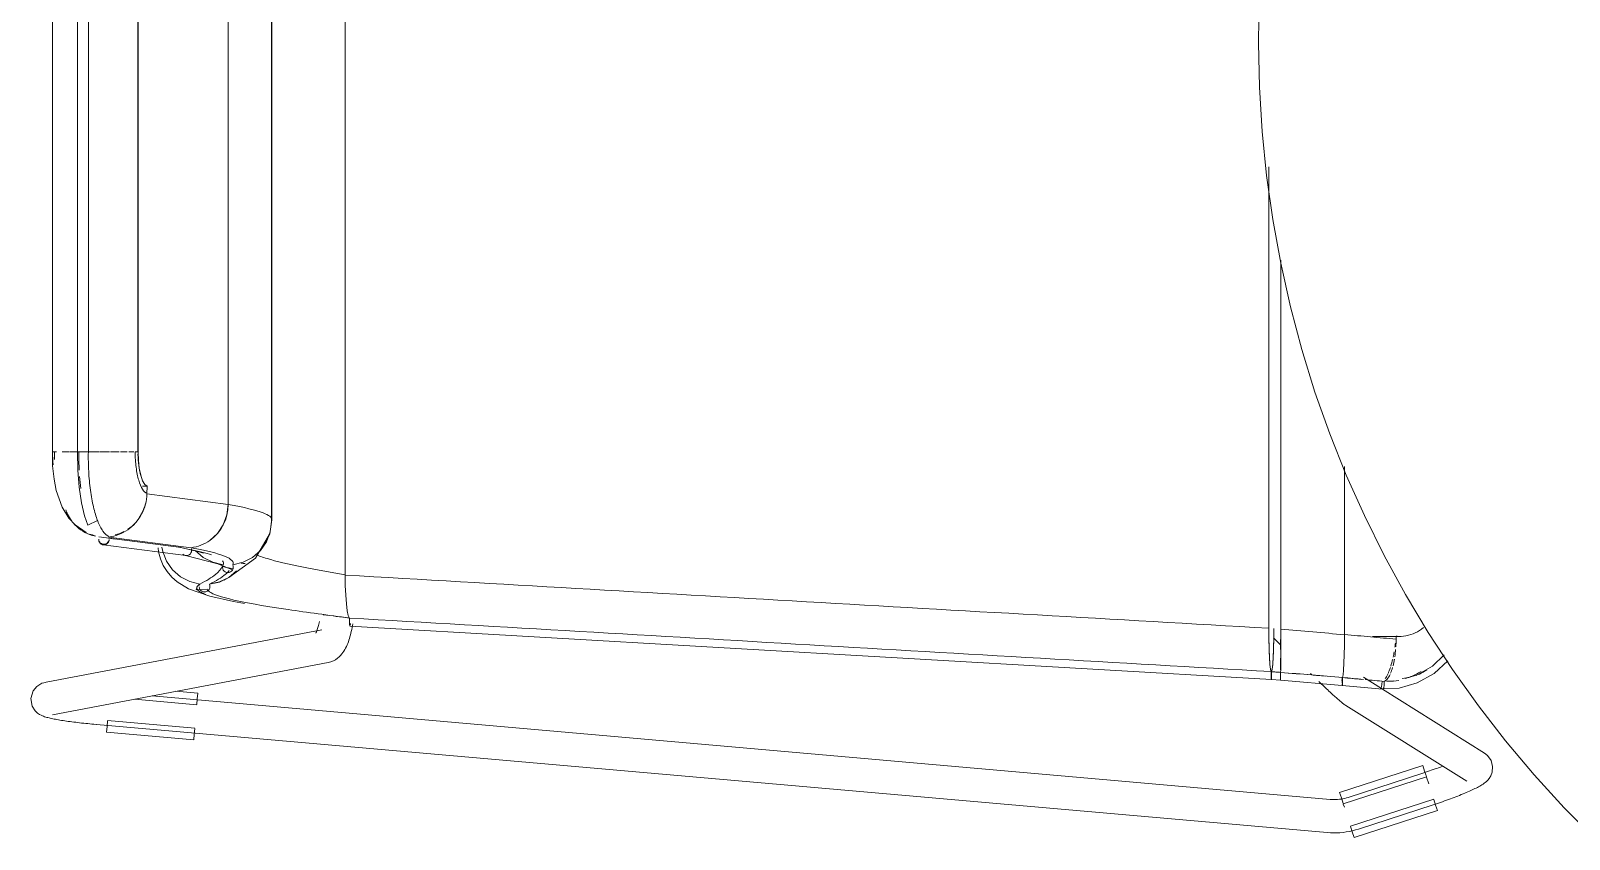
# Model space of a CAD drawing. Header units: millimetres. Extents: x 155927 to 295199, y -4084 to 97293.
# Drawn here: x 229447 to 230001, y 30821 to 31112 of the extents above; entities that cross this region are included whole.
import ezdxf

# ---------------------------------------------------------------- set-up
doc = ezdxf.new("R2010")
doc.units = ezdxf.units.MM
doc.header["$MEASUREMENT"] = 0
doc.layers.add('I-FURN', color=8, linetype='CONTINUOUS', lineweight=9)

msp = doc.modelspace()

# ---------------------------------------------------------------- linework, layer by layer
at = {"layer": 'I-FURN'}
for p, q in [((229560.45, 31299.36), (229560.45, 30915.96)), ((229560.45, 30915.96), (229560.45, 31299.36)), ((229533.95, 31280.06), (229533.95, 30935.27)), ((229533.95, 30935.27), (229533.95, 31280.06)), ((229518.35, 31274.02), (229518.35, 30941.31)), ((229518.35, 30941.31), (229518.35, 31274.02)), ((229454.98, 31255.09), (229454.98, 30960.24)), ((229464.02, 31255.09), (229464.02, 30960.24)), ((229467.98, 30960.24), (229467.98, 31255.09)), ((229485.82, 31255.09), (229485.82, 30960.24)), ((229485.88, 30960.24), (229485.88, 31255.09)), ((229534.1, 30935.81), (229534.1, 31240.61)), ((229889.58, 31116.3), (229889.49, 31107.66)), ((229889.49, 31107.66), (229889.81, 31091.67)), ((229889.81, 31091.67), (229890.77, 31075.7)), ((229890.77, 31075.7), (229892.36, 31059.78)), ((229893.18, 31062.98), (229893.18, 30896.71)), ((229893.18, 30896.71), (229893.18, 31062.98)), ((229892.36, 31059.78), (229894.6, 31043.94)), ((229894.6, 31043.94), (229897.46, 31028.2)), ((229897.5, 31029.28), (229897.5, 30896.45)), ((229897.5, 30896.45), (229897.5, 31029.28)), ((229897.46, 31028.2), (229900.95, 31012.58)), ((229900.95, 31012.58), (229905.07, 30997.12)), ((229905.07, 30997.12), (229909.79, 30981.84)), ((229909.79, 30981.84), (229915.13, 30966.75)), ((229915.13, 30966.75), (229921.06, 30951.9)), ((229454.98, 30960.24), (229455.15, 30960.24)), ((229454.98, 30960.24), (229455.09, 30955.21)), ((229456.47, 30960.24), (229455, 30960.24)), ((229461.08, 30960.24), (229458.5, 30960.24)), ((229461.24, 30960.24), (229464.26, 30960.24)), ((229464.26, 30960.24), (229461.25, 30960.24)), ((229467.87, 30960.24), (229464.02, 30960.24)), ((229464.02, 30960.24), (229464.11, 30953.7)), ((229464.02, 30960.24), (229464.09, 30960.24)), ((229464.09, 30960.24), (229464.29, 30960.24)), ((229464.29, 30960.24), (229464.59, 30960.24)), ((229464.59, 30960.24), (229464.98, 30960.24)), ((229464.98, 30960.24), (229465.44, 30960.24)), ((229465.44, 30960.24), (229465.93, 30960.24)), ((229465.93, 30960.24), (229466.43, 30960.24)), ((229466.43, 30960.24), (229466.9, 30960.24)), ((229466.9, 30960.24), (229467.32, 30960.24)), ((229467.32, 30960.24), (229467.65, 30960.24)), ((229467.65, 30960.24), (229467.87, 30960.24)), ((229467.95, 30960.24), (229471.77, 30960.24)), ((229471.77, 30960.24), (229467.95, 30960.24)), ((229475.52, 30960.24), (229471.96, 30960.24)), ((229475.88, 30960.24), (229477.67, 30960.24)), ((229478.99, 30960.24), (229477.66, 30960.24)), ((229481.97, 30960.24), (229479.51, 30960.24)), ((229484.3, 30960.24), (229482.56, 30960.24)), ((229485.99, 30957.2), (229485.88, 30960.24)), ((229486.31, 30954.35), (229485.99, 30957.2)), ((229455.09, 30955.21), (229455.6, 30950.38)), ((229464.11, 30953.7), (229464.6, 30947.57)), ((229486.82, 30951.86), (229486.31, 30954.35)), ((229487.49, 30949.87), (229486.82, 30951.86)), ((229920.47, 30894.5), (229920.47, 30955.06)), ((229920.47, 30955.06), (229920.47, 30894.5)), ((229921.06, 30951.9), (229927.59, 30937.29)), ((229455.6, 30950.38), (229456.39, 30946.35)), ((229456.39, 30946.35), (229458.52, 30940.3)), ((229464.6, 30947.57), (229465.45, 30941.95)), ((229487.48, 30947.88), (229489.14, 30947.88)), ((229488.28, 30948.52), (229487.49, 30949.87)), ((229489.14, 30947.88), (229488.28, 30948.52)), ((229489.07, 30945.17), (229489.14, 30947.88)), ((229458.52, 30940.3), (229460.91, 30936.42)), ((229465.45, 30941.95), (229466.54, 30937.26)), ((229518.35, 30941.31), (229489.07, 30945.17)), ((229517.87, 30937.54), (229518.35, 30941.31)), ((229460.91, 30936.42), (229463.2, 30933.94)), ((229466.54, 30937.26), (229467.71, 30933.81)), ((229467.71, 30933.81), (229471.25, 30935.57)), ((229516.56, 30933.99), (229517.87, 30937.54)), ((229534.1, 30935.81), (229533.3, 30930.77)), ((229533.95, 30935.27), (229533.47, 30931.48)), ((229533.48, 30931.48), (229533.95, 30935.27)), ((229927.59, 30937.29), (229934.69, 30922.95)), ((229463.2, 30933.94), (229467.1, 30931.27)), ((229467.1, 30931.27), (229467.3, 30931.17)), ((229471.73, 30929.62), (229501.43, 30925.78)), ((229475.26, 30929.17), (229477.62, 30928.86)), ((229475.27, 30929.6), (229504.97, 30925.76)), ((229511.74, 30928.39), (229514.48, 30930.88)), ((229514.48, 30930.88), (229516.56, 30933.99)), ((229533.23, 30930.62), (229528.12, 30921.97)), ((229533.3, 30930.77), (229531.93, 30927.6)), ((229533.47, 30931.48), (229532.1, 30927.91)), ((229532.11, 30927.91), (229533.48, 30931.48)), ((229473.29, 30926.78), (229503.07, 30922.93)), ((229493.07, 30925.66), (229493.22, 30924.24)), ((229493.22, 30924.24), (229493.88, 30921.74)), ((229494.39, 30925.93), (229494.73, 30924.38)), ((229494.74, 30924.39), (229494.4, 30925.93)), ((229494.73, 30924.38), (229496.13, 30920.87)), ((229506.94, 30924.53), (229500.65, 30925.9)), ((229504.59, 30923.47), (229504.9, 30923.85)), ((229504.9, 30923.85), (229505.09, 30924.3)), ((229504.97, 30925.76), (229505.72, 30925.87)), ((229505.09, 30924.3), (229505.17, 30924.79)), ((229505.17, 30924.79), (229505.13, 30925.29)), ((229506.47, 30924.77), (229509.34, 30922.27)), ((229509.37, 30923.77), (229506.94, 30924.53)), ((229529.93, 30924.78), (229527.06, 30922.27)), ((229527.07, 30922.27), (229529.94, 30924.77)), ((229532.1, 30927.91), (229529.93, 30924.78)), ((229529.94, 30924.77), (229532.11, 30927.91)), ((229493.88, 30921.74), (229494.9, 30919.37)), ((229494.9, 30919.37), (229496.28, 30917.17)), ((229496.13, 30920.87), (229498.31, 30917.78)), ((229502.01, 30923.46), (229502.39, 30923.17)), ((229502.39, 30923.17), (229502.83, 30922.98)), ((229502.83, 30922.98), (229503.3, 30922.92)), ((229502.99, 30922.94), (229514.6, 30919.98)), ((229503.3, 30922.92), (229503.77, 30922.98)), ((229503.77, 30922.98), (229504.21, 30923.17)), ((229504.21, 30923.17), (229504.59, 30923.47)), ((229509.34, 30922.27), (229512.74, 30920.51)), ((229512.74, 30920.51), (229516.45, 30919.62)), ((229514.6, 30919.98), (229519.93, 30917.81)), ((229516.45, 30919.62), (229515.11, 30919.83)), ((229516.17, 30918.94), (229520.06, 30918.11)), ((229516.25, 30918.65), (229516.29, 30919.15)), ((229516.29, 30919.15), (229516.25, 30918.65)), ((229516.34, 30918.16), (229516.25, 30918.65)), ((229516.25, 30918.65), (229516.33, 30918.16)), ((229516.29, 30919.15), (229516.45, 30919.62)), ((229516.45, 30919.62), (229516.29, 30919.15)), ((229516.33, 30918.16), (229516.54, 30917.71)), ((229516.54, 30917.71), (229516.34, 30918.16)), ((229528.12, 30921.97), (229518.58, 30914.98)), ((229520.07, 30918.16), (229519.87, 30917.71)), ((229519.87, 30917.71), (229520.08, 30918.16)), ((229519.96, 30919.62), (229523.67, 30920.51)), ((229519.96, 30919.62), (229520.12, 30919.15)), ((229520.12, 30919.15), (229519.96, 30919.62)), ((229520.16, 30918.65), (229520.07, 30918.16)), ((229520.08, 30918.16), (229520.16, 30918.65)), ((229520.12, 30919.15), (229520.16, 30918.65)), ((229520.16, 30918.65), (229520.12, 30919.15)), ((229527.06, 30922.27), (229523.67, 30920.52)), ((229523.67, 30920.51), (229527.07, 30922.27)), ((229934.69, 30922.95), (229942.36, 30908.91)), ((229496.28, 30917.17), (229497.96, 30915.19)), ((229497.96, 30915.19), (229499.93, 30913.46)), ((229498.31, 30917.78), (229501.13, 30915.3)), ((229499.93, 30913.46), (229504.04, 30910.95)), ((229501.13, 30915.3), (229504.45, 30913.56)), ((229504.45, 30913.56), (229508.08, 30912.66)), ((229507.92, 30912.19), (229508.08, 30912.66)), ((229508.08, 30912.66), (229507.92, 30912.19)), ((229515.18, 30913.4), (229511.57, 30912.61)), ((229511.57, 30912.61), (229515.18, 30913.39)), ((229511.57, 30912.61), (229511.72, 30912.14)), ((229511.72, 30912.13), (229511.57, 30912.61)), ((229518.5, 30915.04), (229515.18, 30913.4)), ((229515.18, 30913.39), (229518.51, 30915.03)), ((229516.85, 30917.33), (229516.54, 30917.71)), ((229516.54, 30917.71), (229516.85, 30917.33)), ((229518.58, 30914.98), (229516.83, 30914.09)), ((229517.25, 30917.04), (229516.85, 30917.33)), ((229516.85, 30917.33), (229517.25, 30917.03)), ((229517.71, 30916.85), (229517.25, 30917.04)), ((229517.25, 30917.03), (229517.71, 30916.84)), ((229518.2, 30916.78), (229517.71, 30916.85)), ((229517.71, 30916.84), (229518.2, 30916.78)), ((229518.69, 30916.85), (229518.2, 30916.78)), ((229518.2, 30916.78), (229518.7, 30916.84)), ((229521.34, 30917.44), (229518.51, 30915.04)), ((229518.51, 30915.03), (229521.34, 30917.44)), ((229519.16, 30917.04), (229518.69, 30916.85)), ((229518.7, 30916.84), (229519.16, 30917.03)), ((229519.56, 30917.33), (229519.16, 30917.04)), ((229519.16, 30917.03), (229519.56, 30917.33)), ((229519.87, 30917.71), (229519.56, 30917.33)), ((229519.56, 30917.33), (229519.87, 30917.71)), ((229560.45, 30915.96), (229560.51, 30912.19)), ((229560.51, 30912.19), (229560.45, 30915.88)), ((229504.04, 30910.95), (229511.67, 30908.28)), ((229507.16, 30911.75), (229506.84, 30910.59)), ((229506.84, 30910.59), (229510.69, 30910.78)), ((229507.87, 30911.69), (229507.95, 30911.2)), ((229507.95, 30911.2), (229507.88, 30911.69)), ((229508.15, 30910.74), (229507.95, 30911.2)), ((229507.95, 30911.2), (229508.14, 30910.74)), ((229508.14, 30910.74), (229508.45, 30910.35)), ((229508.45, 30910.36), (229508.15, 30910.74)), ((229508.85, 30910.06), (229508.45, 30910.36)), ((229508.45, 30910.35), (229508.85, 30910.05)), ((229509.3, 30909.86), (229508.85, 30910.06)), ((229508.85, 30910.05), (229509.3, 30909.86)), ((229509.78, 30909.79), (229509.3, 30909.86)), ((229509.3, 30909.86), (229509.78, 30909.78)), ((229510.27, 30909.85), (229509.78, 30909.79)), ((229509.78, 30909.78), (229510.27, 30909.84)), ((229510.73, 30910.03), (229510.27, 30909.85)), ((229510.27, 30909.84), (229510.73, 30910.03)), ((229511.13, 30910.32), (229510.73, 30910.03)), ((229510.73, 30910.03), (229511.13, 30910.31)), ((229511.45, 30910.7), (229511.13, 30910.32)), ((229511.13, 30910.31), (229511.45, 30910.69)), ((229511.66, 30911.15), (229511.45, 30910.7)), ((229511.45, 30910.69), (229511.66, 30911.14)), ((229511.75, 30911.64), (229511.66, 30911.15)), ((229511.66, 30911.14), (229511.75, 30911.64)), ((229511.67, 30908.28), (229520.19, 30906.39)), ((229511.72, 30912.14), (229511.75, 30911.64)), ((229511.75, 30911.64), (229511.72, 30912.13)), ((229560.51, 30912.19), (229560.66, 30908.66)), ((229560.66, 30908.66), (229560.51, 30912.13)), ((229560.66, 30908.66), (229560.9, 30905.56)), ((229560.9, 30905.55), (229560.67, 30908.61)), ((229942.36, 30908.91), (229950.59, 30895.19)), ((229520.19, 30906.39), (229524.25, 30905.65)), ((229560.9, 30905.56), (229561.21, 30903.06)), ((229561.21, 30903.06), (229560.9, 30905.52)), ((229561.21, 30903.06), (229561.58, 30901.32)), ((229561.58, 30901.32), (229561.21, 30903.05)), ((229552.09, 30896.14), (229452.8, 30877.33)), ((229550.22, 30895.69), (229550.32, 30895.96)), ((229550.32, 30895.96), (229550.43, 30896.26)), ((229550.43, 30896.26), (229550.54, 30896.6)), ((229550.54, 30896.6), (229550.64, 30896.96)), ((229550.64, 30896.96), (229550.75, 30897.36)), ((229550.75, 30897.36), (229550.86, 30897.78)), ((229550.86, 30897.78), (229550.96, 30898.22)), ((229550.96, 30898.22), (229551.06, 30898.69)), ((229551.06, 30898.69), (229551.16, 30899.19)), ((229561.98, 30900.41), (229561.58, 30901.32)), ((229561.58, 30901.32), (229561.98, 30900.41)), ((229561.98, 30900.41), (229561.96, 30899.94)), ((229561.96, 30899.94), (229561.98, 30900.41)), ((229561.96, 30899.94), (229561.96, 30899.44)), ((229561.96, 30899.44), (229561.96, 30899.94)), ((229561.96, 30899.44), (229561.97, 30898.95)), ((229561.97, 30898.95), (229561.96, 30899.44)), ((229561.97, 30898.95), (229561.99, 30898.5)), ((229561.99, 30898.49), (229561.97, 30898.95)), ((229561.99, 30898.5), (229562.02, 30898.11)), ((229562.02, 30898.11), (229561.99, 30898.49)), ((229562.02, 30898.11), (229562.06, 30897.81)), ((229562.06, 30897.81), (229562.02, 30898.11)), ((229562.17, 30897.55), (229562.22, 30897.61)), ((229562.22, 30897.61), (229562.17, 30897.54)), ((229894.08, 30878.26), (229562.17, 30897.54)), ((229562.27, 30897.79), (229562.32, 30898.08)), ((229562.32, 30898.08), (229562.27, 30897.79)), ((229562.32, 30898.08), (229562.35, 30898.46)), ((229562.35, 30898.46), (229562.32, 30898.08)), ((229562.67, 30895.61), (229562.82, 30896.28)), ((229562.82, 30896.28), (229562.95, 30896.96)), ((229562.95, 30896.96), (229563.08, 30897.65)), ((229563.08, 30897.65), (229563.19, 30898.35)), ((229893.18, 30896.71), (229893.21, 30892.93)), ((229894.94, 30892.92), (229894.97, 30896.6)), ((229897.5, 30896.45), (229897.5, 30892.66)), ((229897.5, 30892.66), (229897.5, 30896.45)), ((229549.86, 30894.92), (229549.87, 30894.95)), ((229549.87, 30894.95), (229549.92, 30895.02)), ((229549.92, 30895.02), (229549.96, 30895.11)), ((229549.96, 30895.11), (229550.04, 30895.26)), ((229550.04, 30895.26), (229550.13, 30895.46)), ((229550.13, 30895.46), (229550.22, 30895.69)), ((229560.9, 30890.15), (229561.15, 30890.71)), ((229561.15, 30890.71), (229561.38, 30891.28)), ((229561.38, 30891.28), (229561.6, 30891.87)), ((229561.6, 30891.87), (229561.81, 30892.46)), ((229561.81, 30892.46), (229562, 30893.06)), ((229562, 30893.06), (229562.19, 30893.68)), ((229562.19, 30893.68), (229562.36, 30894.31)), ((229562.36, 30894.31), (229562.52, 30894.95)), ((229562.52, 30894.95), (229562.67, 30895.61)), ((229893.21, 30892.93), (229893.29, 30889.36)), ((229894.82, 30893.22), (229897.5, 30890.65)), ((229894.87, 30889.37), (229894.94, 30892.92)), ((229897.38, 30889.1), (229897.37, 30892.66)), ((229897.37, 30892.65), (229897.38, 30889.1)), ((229897.5, 30892.66), (229897.49, 30889.09)), ((229897.49, 30889.09), (229897.5, 30892.66)), ((229920.44, 30890.65), (229920.37, 30887.21)), ((229920.37, 30887.21), (229920.44, 30890.64)), ((229920.44, 30890.74), (229920.47, 30894.5)), ((229920.47, 30894.38), (229920.44, 30890.74)), ((229930.51, 30893.8), (229940.26, 30893.8)), ((229939.02, 30893.85), (229939.02, 30892.81)), ((229950.59, 30895.19), (229959.35, 30881.81)), ((229555.31, 30884.61), (229556.2, 30884.98)), ((229556.2, 30884.98), (229556.99, 30885.41)), ((229556.99, 30885.41), (229557.68, 30885.9)), ((229557.68, 30885.9), (229558.28, 30886.41)), ((229558.28, 30886.41), (229558.8, 30886.93)), ((229558.8, 30886.93), (229559.25, 30887.46)), ((229559.25, 30887.46), (229559.65, 30887.99)), ((229559.65, 30887.99), (229560.01, 30888.53)), ((229560.01, 30888.53), (229560.33, 30889.07)), ((229560.33, 30889.07), (229560.62, 30889.6)), ((229560.62, 30889.6), (229560.9, 30890.15)), ((229893.29, 30889.36), (229893.41, 30886.23)), ((229893.41, 30886.23), (229893.57, 30883.73)), ((229894.58, 30883.75), (229894.74, 30886.25)), ((229894.74, 30886.25), (229894.87, 30889.37)), ((229897.4, 30883.48), (229897.39, 30885.98)), ((229897.39, 30885.97), (229897.4, 30883.47)), ((229897.48, 30885.96), (229897.47, 30883.46)), ((229897.47, 30883.45), (229897.48, 30885.96)), ((229897.49, 30889.09), (229897.48, 30885.96)), ((229897.48, 30885.96), (229897.49, 30889.09)), ((229920.25, 30884.11), (229920.37, 30887.21)), ((229920.37, 30887.14), (229920.25, 30884.11)), ((229952.09, 30883.09), (229956.32, 30887.12)), ((229952.68, 30880.4), (229957.67, 30885.01)), ((229455.03, 30865.54), (229554.32, 30884.35)), ((229554.32, 30884.35), (229555.31, 30884.61)), ((229893.57, 30883.73), (229893.77, 30881.98)), ((229893.77, 30881.98), (229893.98, 30881.09)), ((229893.98, 30881.09), (229893.97, 30880.62)), ((229893.97, 30880.62), (229893.97, 30880.13)), ((229893.97, 30880.13), (229893.97, 30879.64)), ((229893.97, 30879.64), (229893.98, 30879.19)), ((229893.98, 30879.19), (229894, 30878.8)), ((229894.15, 30878.81), (229894.17, 30879.19)), ((229894.17, 30879.19), (229894.18, 30879.64)), ((229894.18, 30881.1), (229894.39, 30882)), ((229894.19, 30880.63), (229894.18, 30881.1)), ((229894.18, 30879.64), (229894.19, 30880.13)), ((229894.19, 30880.13), (229894.19, 30880.63)), ((229894.39, 30882), (229894.58, 30883.75)), ((229897.41, 30881.73), (229897.4, 30883.48)), ((229897.4, 30883.47), (229897.41, 30881.72)), ((229897.43, 30880.36), (229897.43, 30880.83)), ((229897.43, 30880.83), (229897.43, 30880.36)), ((229897.43, 30879.86), (229897.43, 30880.36)), ((229897.43, 30880.36), (229897.43, 30879.86)), ((229897.43, 30879.37), (229897.43, 30879.86)), ((229897.43, 30879.86), (229897.43, 30879.37)), ((229897.43, 30878.92), (229897.43, 30879.37)), ((229897.43, 30879.37), (229897.43, 30878.92)), ((229897.46, 30881.71), (229897.44, 30880.82)), ((229897.44, 30880.82), (229897.46, 30881.71)), ((229897.44, 30880.82), (229897.44, 30880.35)), ((229897.44, 30880.35), (229897.44, 30880.82)), ((229897.44, 30880.35), (229897.44, 30879.86)), ((229897.44, 30879.85), (229897.44, 30880.35)), ((229897.44, 30879.86), (229897.44, 30879.37)), ((229897.44, 30879.36), (229897.44, 30879.85)), ((229897.44, 30879.37), (229897.44, 30878.91)), ((229897.44, 30878.91), (229897.44, 30879.36)), ((229897.47, 30883.45), (229897.46, 30881.71)), ((229897.46, 30881.71), (229897.47, 30883.45)), ((229908.68, 30879.89), (229908.17, 30880.37)), ((229919.73, 30879), (229919.92, 30879.9)), ((229919.92, 30879.89), (229919.73, 30879.01)), ((229919.92, 30879.9), (229920.1, 30881.63)), ((229920.1, 30881.61), (229919.92, 30879.9)), ((229920.1, 30881.63), (229920.25, 30884.11)), ((229920.25, 30884.07), (229920.1, 30881.63)), ((229946.26, 30879.72), (229952.09, 30883.09)), ((229946.66, 30877.02), (229952.68, 30880.4)), ((229959.35, 30881.81), (229968.65, 30868.78)), ((229448.04, 30874.19), (229447.2, 30871.44)), ((229448.04, 30874.19), (229449.36, 30875.77)), ((229449.36, 30875.77), (229450.44, 30876.52)), ((229450.44, 30876.52), (229451.24, 30876.89)), ((229451.24, 30876.89), (229451.86, 30877.11)), ((229451.86, 30877.11), (229452.38, 30877.24)), ((229452.38, 30877.24), (229452.8, 30877.33)), ((229507.38, 30873.4), (229499.49, 30874.09)), ((229894, 30878.8), (229894.02, 30878.51)), ((229894.02, 30878.51), (229894.05, 30878.32)), ((229894.05, 30878.32), (229894.08, 30878.26)), ((229894.08, 30878.26), (229894.11, 30878.33)), ((229894.08, 30878.25), (229897.44, 30877.99)), ((229894.11, 30878.33), (229894.13, 30878.52)), ((229894.13, 30878.52), (229894.15, 30878.81)), ((229897.43, 30878.54), (229897.43, 30878.92)), ((229897.43, 30878.92), (229897.43, 30878.53)), ((229897.43, 30878.24), (229897.43, 30878.54)), ((229897.43, 30878.53), (229897.43, 30878.24)), ((229897.43, 30878.05), (229897.43, 30878.24)), ((229897.43, 30878.24), (229897.43, 30878.05)), ((229897.44, 30877.99), (229897.43, 30878.05)), ((229897.43, 30878.05), (229897.44, 30877.98)), ((229897.44, 30878.91), (229897.44, 30878.53)), ((229897.44, 30878.53), (229897.44, 30878.91)), ((229897.44, 30878.53), (229897.44, 30878.24)), ((229897.44, 30878.24), (229897.44, 30878.53)), ((229897.44, 30878.24), (229897.44, 30878.05)), ((229897.44, 30878.05), (229897.44, 30878.24)), ((229897.44, 30878.05), (229897.44, 30877.99)), ((229897.44, 30877.98), (229897.44, 30878.05)), ((229919.64, 30876.16), (229897.44, 30877.98)), ((229911.65, 30877.07), (229911.17, 30877.53)), ((229912.13, 30876.62), (229911.65, 30877.07)), ((229912.6, 30876.18), (229912.13, 30876.62)), ((229913.06, 30875.75), (229912.6, 30876.18)), ((229913.51, 30875.33), (229913.06, 30875.75)), ((229913.96, 30874.92), (229913.51, 30875.33)), ((229914.39, 30874.51), (229913.96, 30874.92)), ((229914.82, 30874.12), (229914.39, 30874.51)), ((229915.23, 30873.74), (229914.82, 30874.12)), ((229915.63, 30873.37), (229915.23, 30873.74)), ((229919.54, 30878.52), (229919.53, 30878.02)), ((229919.53, 30878.03), (229919.54, 30878.52)), ((229919.54, 30877.53), (229919.53, 30878.03)), ((229919.53, 30878.02), (229919.54, 30877.53)), ((229919.54, 30878.99), (229919.54, 30878.52)), ((229919.54, 30878.52), (229919.54, 30878.99)), ((229919.54, 30877.53), (229919.55, 30877.08)), ((229919.55, 30877.08), (229919.54, 30877.53)), ((229919.57, 30876.7), (229919.59, 30876.41)), ((229919.59, 30876.41), (229919.57, 30876.7)), ((229919.59, 30876.41), (229919.61, 30876.22)), ((229919.61, 30876.22), (229919.59, 30876.41)), ((229919.61, 30876.22), (229919.64, 30876.15)), ((229919.64, 30876.16), (229919.61, 30876.22)), ((229919.66, 30876.23), (229919.64, 30876.16)), ((229919.64, 30876.15), (229919.66, 30876.22)), ((229934.13, 30874.73), (229919.64, 30876.15)), ((229919.66, 30876.22), (229919.69, 30876.41)), ((229919.69, 30876.41), (229919.71, 30876.71)), ((229919.71, 30876.71), (229919.69, 30876.42)), ((229919.73, 30877.1), (229919.71, 30876.71)), ((229919.71, 30876.71), (229919.73, 30877.09)), ((229919.73, 30879.01), (229919.74, 30878.54)), ((229919.74, 30878.53), (229919.73, 30879)), ((229919.74, 30877.55), (229919.73, 30877.1)), ((229919.73, 30877.09), (229919.74, 30877.54)), ((229919.74, 30878.54), (229919.74, 30878.04)), ((229919.74, 30878.04), (229919.74, 30878.53)), ((229919.74, 30877.54), (229919.74, 30878.04)), ((229919.74, 30878.04), (229919.74, 30877.55)), ((229933.72, 30875.04), (229927.28, 30879.07)), ((229933.24, 30874.86), (229940.14, 30875.14)), ((229970.86, 30851.77), (229934.09, 30874.8)), ((229940.14, 30875.14), (229946.66, 30877.02)), ((229447.2, 30871.44), (229447.69, 30868.68)), ((229447.69, 30868.68), (229448.73, 30867.03)), ((229484.53, 30871.14), (229507.01, 30869.17)), ((229915.25, 30835.07), (229490.9, 30872.35)), ((229507.2, 30871.35), (229507.02, 30869.29)), ((229507.38, 30873.4), (229507.2, 30871.35)), ((229916.02, 30873.02), (229915.63, 30873.37)), ((229916.4, 30872.67), (229916.02, 30873.02)), ((229916.77, 30872.34), (229916.4, 30872.67)), ((229917.12, 30872.03), (229916.77, 30872.34)), ((229917.45, 30871.73), (229917.12, 30872.03)), ((229917.78, 30871.44), (229917.45, 30871.73)), ((229918.09, 30871.17), (229917.78, 30871.44)), ((229918.38, 30870.91), (229918.09, 30871.17)), ((229918.66, 30870.67), (229918.38, 30870.91)), ((229918.93, 30870.44), (229918.66, 30870.67)), ((229919.18, 30870.22), (229918.93, 30870.44)), ((229919.42, 30870.02), (229919.18, 30870.22)), ((229919.65, 30869.83), (229919.42, 30870.02)), ((229919.87, 30869.65), (229919.65, 30869.83)), ((229920.09, 30869.48), (229919.87, 30869.65)), ((229920.32, 30869.3), (229920.09, 30869.48)), ((229920.58, 30869.12), (229920.32, 30869.3)), ((229920.9, 30868.91), (229920.58, 30869.12)), ((229920.9, 30868.91), (229964.49, 30841.6)), ((229968.65, 30868.78), (229978.46, 30856.15)), ((229448.73, 30867.03), (229449.64, 30866.17)), ((229449.64, 30866.17), (229450.34, 30865.69)), ((229450.34, 30865.69), (229450.9, 30865.39)), ((229450.9, 30865.39), (229451.38, 30865.18)), ((229451.38, 30865.18), (229451.8, 30865.01)), ((229451.8, 30865.01), (229452.21, 30864.86)), ((229452.21, 30864.86), (229452.6, 30864.74)), ((229452.6, 30864.74), (229453, 30864.62)), ((229453, 30864.62), (229453.4, 30864.52)), ((229453.4, 30864.52), (229453.81, 30864.41)), ((229453.81, 30864.41), (229454.24, 30864.31)), ((229454.24, 30864.31), (229454.68, 30864.21)), ((229454.68, 30864.21), (229455.14, 30864.12)), ((229455.14, 30864.12), (229455.62, 30864.02)), ((229455.62, 30864.02), (229456.12, 30863.93)), ((229456.12, 30863.93), (229456.63, 30863.83)), ((229456.63, 30863.83), (229457.17, 30863.74)), ((229457.17, 30863.74), (229457.72, 30863.65)), ((229457.72, 30863.65), (229458.28, 30863.55)), ((229458.28, 30863.55), (229458.87, 30863.46)), ((229458.87, 30863.46), (229459.47, 30863.37)), ((229459.47, 30863.37), (229460.09, 30863.28)), ((229460.09, 30863.28), (229460.73, 30863.19)), ((229460.73, 30863.19), (229461.38, 30863.1)), ((229461.38, 30863.1), (229462.04, 30863.01)), ((229462.04, 30863.01), (229462.72, 30862.93)), ((229462.72, 30862.93), (229463.4, 30862.84)), ((229463.4, 30862.84), (229464.1, 30862.76)), ((229464.1, 30862.76), (229464.81, 30862.67)), ((229464.81, 30862.67), (229465.53, 30862.59)), ((229465.53, 30862.59), (229466.26, 30862.51)), ((229474.67, 30861.29), (229474.85, 30863.35)), ((229506.27, 30860.72), (229474.86, 30863.48)), ((229466.26, 30862.51), (229466.99, 30862.44)), ((229466.99, 30862.44), (229467.73, 30862.36)), ((229467.73, 30862.36), (229468.47, 30862.28)), ((229468.47, 30862.28), (229469.22, 30862.21)), ((229469.22, 30862.21), (229469.97, 30862.14)), ((229469.97, 30862.14), (229470.72, 30862.07)), ((229470.72, 30862.07), (229470.88, 30862.06)), ((229470.88, 30862.06), (229914.2, 30823.11)), ((229474.49, 30859.25), (229474.67, 30861.29)), ((229505.9, 30856.49), (229474.49, 30859.25)), ((229506.08, 30858.53), (229505.9, 30856.49)), ((229506.26, 30860.59), (229506.08, 30858.53)), ((229971.98, 30850.88), (229970.86, 30851.77)), ((229978.46, 30856.15), (229988.77, 30843.91)), ((229948.68, 30847.24), (229918.67, 30837.55)), ((229948.68, 30847.24), (229949.31, 30845.29)), ((229953.04, 30846.03), (229952.38, 30845.79)), ((229953.7, 30846.26), (229953.04, 30846.03)), ((229954.34, 30846.5), (229953.7, 30846.26)), ((229954.98, 30846.73), (229954.34, 30846.5)), ((229955.6, 30846.96), (229954.98, 30846.73)), ((229971.98, 30850.88), (229973.21, 30849.14)), ((229973.21, 30849.14), (229973.79, 30846.92)), ((229973.79, 30846.92), (229973.62, 30844.94)), ((229919.97, 30833.51), (229949.98, 30843.2)), ((229948.63, 30844.52), (229921.81, 30835.81)), ((229948.96, 30844.63), (229948.63, 30844.52)), ((229949.65, 30844.86), (229948.96, 30844.63)), ((229949.31, 30845.29), (229949.94, 30843.32)), ((229950.34, 30845.09), (229949.65, 30844.86)), ((229950.81, 30840.62), (229950.01, 30843.1)), ((229951.02, 30845.32), (229950.34, 30845.09)), ((229951.7, 30845.55), (229951.02, 30845.32)), ((229952.38, 30845.79), (229951.7, 30845.55)), ((229970.33, 30840.6), (229969.94, 30840.34)), ((229970.72, 30840.87), (229970.33, 30840.6)), ((229971.12, 30841.19), (229970.72, 30840.87)), ((229971.55, 30841.56), (229971.12, 30841.19)), ((229972.01, 30842.02), (229971.55, 30841.56)), ((229972.53, 30842.65), (229972.01, 30842.02)), ((229973.1, 30843.56), (229972.53, 30842.65)), ((229973.62, 30844.94), (229973.1, 30843.56)), ((229988.77, 30843.91), (229999.55, 30832.09)), ((229915.27, 30835.06), (229915.25, 30835.07)), ((229915.94, 30835.02), (229915.27, 30835.06)), ((229916.6, 30835), (229915.94, 30835.02)), ((229917.26, 30835.01), (229916.6, 30835)), ((229917.92, 30835.05), (229917.26, 30835.01)), ((229918.58, 30835.11), (229917.92, 30835.05)), ((229919.24, 30835.2), (229918.58, 30835.11)), ((229919.3, 30835.6), (229918.67, 30837.55)), ((229919.89, 30835.31), (229919.24, 30835.2)), ((229919.94, 30833.63), (229919.3, 30835.6)), ((229920.54, 30835.45), (229919.89, 30835.31)), ((229921.18, 30835.62), (229920.54, 30835.45)), ((229921.81, 30835.81), (229921.18, 30835.62)), ((229952.59, 30835.13), (229922.58, 30825.44)), ((229952.62, 30835.01), (229953.26, 30833.04)), ((229957.87, 30835.01), (229957.17, 30834.76)), ((229958.57, 30835.27), (229957.87, 30835.01)), ((229959.26, 30835.52), (229958.57, 30835.27)), ((229959.94, 30835.77), (229959.26, 30835.52)), ((229960.6, 30836.03), (229959.94, 30835.77)), ((229961.26, 30836.28), (229960.6, 30836.03)), ((229961.9, 30836.53), (229961.26, 30836.28)), ((229962.52, 30836.78), (229961.9, 30836.53)), ((229963.13, 30837.03), (229962.52, 30836.78)), ((229963.73, 30837.28), (229963.13, 30837.03)), ((229964.31, 30837.53), (229963.73, 30837.28)), ((229964.87, 30837.77), (229964.31, 30837.53)), ((229965.41, 30838.01), (229964.87, 30837.77)), ((229965.94, 30838.25), (229965.41, 30838.01)), ((229966.45, 30838.48), (229965.94, 30838.25)), ((229966.94, 30838.71), (229966.45, 30838.48)), ((229967.42, 30838.95), (229966.94, 30838.71)), ((229967.87, 30839.17), (229967.42, 30838.95)), ((229968.31, 30839.4), (229967.87, 30839.17)), ((229968.74, 30839.63), (229968.31, 30839.4)), ((229969.15, 30839.86), (229968.74, 30839.63)), ((229969.55, 30840.1), (229969.15, 30839.86)), ((229969.94, 30840.34), (229969.55, 30840.1)), ((229920.38, 30832.25), (229920.01, 30833.41)), ((229953.89, 30831.09), (229923.88, 30821.4)), ((229925.52, 30824.4), (229952.34, 30833.11)), ((229952.79, 30833.26), (229952.34, 30833.11)), ((229953.53, 30833.5), (229952.79, 30833.26)), ((229953.26, 30833.04), (229953.89, 30831.09)), ((229954.27, 30833.75), (229953.53, 30833.5)), ((229955, 30834), (229954.27, 30833.75)), ((229955.73, 30834.25), (229955, 30834)), ((229956.45, 30834.5), (229955.73, 30834.25)), ((229957.17, 30834.76), (229956.45, 30834.5)), ((229999.55, 30832.09), (230010.8, 30820.72)), ((229922.16, 30823.53), (229923.28, 30823.77)), ((229923.25, 30823.35), (229922.62, 30825.32)), ((229923.28, 30823.77), (229924.38, 30824.05)), ((229924.38, 30824.05), (229925.48, 30824.38)), ((229925.48, 30824.38), (229925.52, 30824.4)), ((229914.2, 30823.11), (229915.34, 30823.03)), ((229915.34, 30823.03), (229916.48, 30823)), ((229916.48, 30823), (229917.62, 30823.02)), ((229917.62, 30823.02), (229918.76, 30823.08)), ((229918.76, 30823.08), (229919.9, 30823.18)), ((229919.9, 30823.18), (229921.03, 30823.33)), ((229921.03, 30823.33), (229922.16, 30823.53)), ((229923.88, 30821.4), (229923.25, 30823.35))]:
    msp.add_line(p, q, dxfattribs=at)
for centre, major_axis, ratio, start_param, end_param in [((229459.26, 30960.24), (0, -12.4), 0.287441, 4.712389, 4.932602), ((229470.73, 30960.24), (-15.75, 0), 0.000004, 2.669107, 2.851347), ((229503.28, 30941.44), (0, 15.78), 0.955139, 3.737469, 4.704147), ((229503.3, 30924.88), (0, 1.96), 0.955139, 2.379629, 4.923331), ((229503.28, 30941.44), (0, 15.78), 0.955139, 3.254129, 3.495629), ((229503.28, 30941.44), (0, 15.78), 0.955139, 3.495799, 3.737346)]:
    msp.add_ellipse(centre, major_axis=major_axis, ratio=ratio, start_param=start_param, end_param=end_param, dxfattribs=at)
for points in [[(229455.26, 30955.64), (229455.13, 30957.11), (229455.07, 30958.66), (229455.07, 30960.24)], [(229464.66, 30953.64), (229464.55, 30955.82), (229464.51, 30958.02), (229464.55, 30960.24)], [(229489.06, 30945.41), (229488.5, 30945.54), (229487.4, 30946.49), (229486.01, 30949.81), (229485.05, 30954.61), (229484.79, 30958.34), (229484.76, 30960.24)], [(229485.83, 30959.4), (229485.89, 30956.62), (229486.25, 30954.07), (229486.77, 30951.86)], [(229465.23, 30947.08), (229465.05, 30948.49), (229464.88, 30949.95), (229464.78, 30951.42)], [(229475.27, 30929.6), (229476.51, 30929.75), (229478.89, 30930.33), (229482.23, 30932.1), (229485.07, 30934.63), (229487.26, 30937.77), (229488.67, 30941.37), (229489.03, 30943.87), (229489.07, 30945.17)], [(229475.28, 30929.81), (229474.55, 30930.16), (229473.15, 30931.47), (229471.88, 30933.94), (229471.31, 30935.4)], [(229533.95, 30935.27), (229534.05, 30935.45), (229534.1, 30935.63), (229534.1, 30935.81)], [(229470.4, 30930.07), (229469.72, 30930.23), (229469.04, 30930.43), (229468.38, 30930.68)], [(229480.78, 30931.59), (229479.78, 30931.03), (229478.71, 30930.7), (229477.62, 30930.42)], [(229512.3, 30923.16), (229510.4, 30923.82), (229507.6, 30924.47), (229504.55, 30925.13)], [(229519.96, 30919.62), (229520.51, 30920.64), (229518.54, 30922.69), (229510.48, 30924.74), (229504.97, 30925.76)], [(229516.45, 30919.62), (229516.7, 30920.09), (229516.63, 30920.56), (229516.24, 30921.03)], [(229524.42, 30920.01), (229523.95, 30920.07), (229523.48, 30920.12), (229523.02, 30920.18)], [(229726.69, 30906.3), (229671.23, 30909.49), (229615.81, 30912.69), (229560.45, 30915.88)], [(229561.97, 30900.43), (229558.84, 30900.82), (229555.68, 30901.22), (229552.57, 30901.61)], [(229893.18, 30896.71), (229837.66, 30899.91), (229782.13, 30903.1), (229726.69, 30906.3)], [(229561.98, 30900.41), (229617.22, 30897.19), (229727.81, 30890.75), (229838.57, 30884.31), (229893.98, 30881.09)], [(229908.99, 30895.42), (229905.16, 30895.76), (229901.33, 30896.1), (229897.5, 30896.45)], [(229920.47, 30894.38), (229916.65, 30894.73), (229912.82, 30895.07), (229908.99, 30895.42)], [(229939.02, 30892.81), (229935.99, 30893.06), (229929.85, 30893.61), (229923.6, 30894.2), (229920.47, 30894.5)], [(229938.6, 30889.97), (229938.67, 30890.44), (229938.72, 30890.91), (229938.77, 30891.39)], [(229939.02, 30892.81), (229939.01, 30891.86), (229938.98, 30890.93), (229938.92, 30890.02)], [(229940.54, 30893.8), (229940.03, 30893.79), (229939.53, 30893.81), (229939.02, 30893.85)], [(229937.1, 30883.02), (229937.36, 30883.83), (229937.58, 30884.7), (229937.8, 30885.62)], [(229938.42, 30885.6), (229938.27, 30884.76), (229938.11, 30883.95), (229937.92, 30883.22)], [(229937.95, 30886.28), (229938.09, 30886.93), (229938.23, 30887.59), (229938.35, 30888.28)], [(229938.85, 30889.09), (229938.78, 30888.19), (229938.68, 30887.3), (229938.55, 30886.45)], [(229897.44, 30880.82), (229896.87, 30880.87), (229895.71, 30880.96), (229894.56, 30881.05), (229893.98, 30881.09)], [(229894.18, 30881.1), (229894.19, 30880.5), (229894.19, 30879), (229894.12, 30878.25), (229894.08, 30878.25)], [(229897.43, 30880.83), (229896.89, 30880.87), (229895.8, 30880.96), (229894.72, 30881.05), (229894.18, 30881.1)], [(229897.44, 30880.82), (229901.16, 30880.52), (229908.6, 30879.91), (229916.02, 30879.31), (229919.73, 30879.01)], [(229936.85, 30880.12), (229936.53, 30879.42), (229935.83, 30878.28), (229935.08, 30877.72), (229934.69, 30877.57)], [(229935.04, 30878.58), (229935.36, 30878.99), (229935.69, 30879.51), (229936, 30880.15)], [(229936.11, 30880.4), (229936.41, 30881.03), (229936.69, 30881.78), (229936.95, 30882.6)], [(229937.74, 30882.55), (229937.53, 30881.82), (229937.3, 30881.18), (229937.05, 30880.58)], [(229927.27, 30878.29), (229924.77, 30878.53), (229922.26, 30878.77), (229919.73, 30879)], [(229926.63, 30878.29), (229924.34, 30878.52), (229922.04, 30878.75), (229919.73, 30878.97)], [(229934.69, 30877.57), (229932.44, 30877.79), (229930.17, 30878.01), (229927.88, 30878.23)], [(229933.38, 30874.92), (229933.43, 30874.96), (229933.52, 30875.08), (229933.65, 30875.38), (229933.77, 30875.76), (229933.86, 30876.22), (229933.93, 30876.71), (229933.96, 30877.21), (229933.96, 30877.52), (229933.95, 30877.67)], [(229935.52, 30877.61), (229936.42, 30877.63), (229937.31, 30877.69), (229938.21, 30877.79)], [(229939.97, 30877.91), (229938.73, 30877.72), (229937.48, 30877.68), (229936.21, 30877.68)]]:
    msp.add_open_spline(points, degree=3, dxfattribs=at)
for points, knots in [([(229471.25, 30935.57), (229470.7, 30936.99), (229469.71, 30940.32), (229468.61, 30946.38), (229467.98, 30953.24), (229467.91, 30957.89), (229467.95, 30960.24)], [0.3397465, 0.3397465, 0.3397465, 0.3397465, 0.5, 0.6666667, 0.8333333, 0.9999948, 0.9999948, 0.9999948, 0.9999948]), ([(229488.52, 30941.63), (229488.2, 30940.4), (229486.77, 30936.88), (229484.31, 30933.57), (229482.15, 30932.44)], [-0.8333333, -0.8333333, -0.8333333, -0.8333333, -0.6666667, -0.3333333, -0.3333333, -0.3333333, -0.3333333]), ([(229534.1, 30935.81), (229534.1, 30936.64), (229531.72, 30938.47), (229524.08, 30940.3), (229518.35, 30941.31)], [0.0892847, 0.0892847, 0.0892847, 0.0892847, 0.5, 1, 1, 1, 1]), ([(229459.83, 30939.37), (229460.01, 30938.85), (229460.58, 30937.51), (229461.32, 30936.25), (229461.85, 30935.52)], [0.260519, 0.260519, 0.260519, 0.260519, 0.3333333, 0.4544474, 0.4544474, 0.4544474, 0.4544474]), ([(229462.47, 30934.73), (229463.27, 30933.79), (229465.08, 30932.11), (229467.9, 30930.51), (229469.81, 30930.05), (229470.55, 30929.89)], [0.5, 0.5, 0.5, 0.5, 0.6666667, 0.8333333, 0.9365189, 0.9365189, 0.9365189, 0.9365189]), ([(229471.69, 30928.75), (229471.68, 30928.61), (229471.7, 30928.38), (229471.77, 30928.09), (229471.87, 30927.83), (229472.05, 30927.51), (229472.34, 30927.19), (229472.7, 30926.95), (229473.05, 30926.82), (229473.36, 30926.77), (229473.63, 30926.77), (229473.9, 30926.8), (229474.15, 30926.87), (229474.4, 30926.99), (229474.71, 30927.18), (229475.04, 30927.5), (229475.27, 30927.9), (229475.39, 30928.25), (229475.44, 30928.51), (229475.46, 30928.68), (229475.46, 30928.75)], [0.1111111, 0.1111111, 0.1111111, 0.1111111, 0.1666667, 0.1944444, 0.2222222, 0.2777778, 0.3333333, 0.3888889, 0.4444444, 0.4791667, 0.5138889, 0.5486111, 0.5833333, 0.6180556, 0.6527778, 0.7222222, 0.7916667, 0.8263889, 0.8611111, 0.8888889, 0.8888889, 0.8888889, 0.8888889]), ([(229475.36, 30928.35), (229475.32, 30928.23), (229475.23, 30928), (229474.95, 30927.59), (229474.4, 30927.13), (229473.53, 30926.88), (229472.75, 30927.11), (229472.24, 30927.51), (229471.94, 30927.89), (229471.75, 30928.35), (229471.71, 30928.68), (229471.7, 30928.84)], [-0.8125, -0.8125, -0.8125, -0.8125, -0.765625, -0.71875, -0.625, -0.5, -0.375, -0.3125, -0.25, -0.1875, -0.125, -0.125, -0.125, -0.125]), ([(229508.08, 30912.66), (229510.48, 30913.82), (229513.91, 30915.91), (229515.7, 30918.01), (229516.17, 30918.94)], [0, 0, 0, 0, 0.5, 0.9025383, 0.9025383, 0.9025383, 0.9025383]), ([(229560.45, 30915.96), (229555.06, 30916.94), (229544.28, 30918.88), (229533.57, 30921.32), (229529.33, 30922.78), (229528.18, 30923.26)], [0, 0, 0, 0, 0.25, 0.5, 0.625, 0.625, 0.625, 0.625]), ([(229510.29, 30908.89), (229509.66, 30909.12), (229506.75, 30910.38), (229506.53, 30911.64), (229508.08, 30912.66)], [0.6929173, 0.6929173, 0.6929173, 0.6929173, 0.75, 1, 1, 1, 1]), ([(229511.57, 30912.61), (229513.98, 30913.78), (229516.63, 30915.41), (229518.3, 30917.03), (229518.7, 30917.49)], [0, 0, 0, 0, 0.5, 0.6963068, 0.6963068, 0.6963068, 0.6963068]), ([(229561.98, 30900.41), (229554.43, 30901.43), (229539.22, 30903.46), (229520.78, 30906.51), (229512.48, 30908.95), (229510.88, 30910.37), (229510.69, 30910.78)], [0, 0, 0, 0, 0.25, 0.5, 0.75, 0.8499411, 0.8499411, 0.8499411, 0.8499411]), ([(229893.98, 30881.09), (229893.83, 30881.37), (229893.62, 30882.76), (229893.4, 30886.12), (229893.28, 30889.28), (229893.2, 30892.89), (229893.18, 30895.44), (229893.18, 30896.71)], [-1, -1, -1, -1, -0.666667, -0.5, -0.333333, -0.166667, 0, 0, 0, 0]), ([(229894.97, 30896.6), (229894.97, 30894.09), (229894.91, 30890.32), (229894.75, 30886.13), (229894.53, 30882.78), (229894.32, 30881.39), (229894.18, 30881.1)], [-0.996036, -0.996036, -0.996036, -0.996036, -0.6666667, -0.5, -0.3333333, 0, 0, 0, 0]), ([(229948.91, 30896.96), (229948.01, 30896.2), (229945.01, 30894.27), (229941.41, 30893.64), (229939.02, 30893.85)], [0.5, 0.5, 0.5, 0.5, 0.6666667, 1, 1, 1, 1]), ([(229894.08, 30878.25), (229894.06, 30878.25), (229894.03, 30878.39), (229894, 30878.78), (229893.98, 30879.17), (229893.97, 30879.63), (229893.97, 30880.12), (229893.97, 30880.62), (229893.97, 30880.94), (229893.98, 30881.09)], [-0.498493, -0.498493, -0.498493, -0.498493, -0.375, -0.3125, -0.25, -0.1875, -0.125, -0.0625, 0, 0, 0, 0]), ([(229897.43, 30880.83), (229901.12, 30880.52), (229906.46, 30880.08), (229911.79, 30879.64), (229913.43, 30879.5)], [0, 0, 0, 0, 0.5, 0.7233886, 0.7233886, 0.7233886, 0.7233886]), ([(229950.15, 30881.78), (229949.26, 30881.21), (229946.43, 30879.54), (229943.33, 30878.93), (229941.19, 30878.64)], [0.591443, 0.591443, 0.591443, 0.591443, 0.6666667, 0.8236682, 0.8236682, 0.8236682, 0.8236682]), ([(229942.29, 30878.65), (229943.64, 30879.04), (229945.6, 30879.77), (229947.42, 30880.78), (229948, 30881.13)], [0.2297626, 0.2297626, 0.2297626, 0.2297626, 0.3333333, 0.3824546, 0.3824546, 0.3824546, 0.3824546]), ([(229934.69, 30877.57), (229934.71, 30877.43), (229934.74, 30877.14), (229934.75, 30876.72), (229934.74, 30876.35), (229934.72, 30876.05), (229934.69, 30875.78), (229934.64, 30875.53), (229934.57, 30875.31), (229934.51, 30875.11), (229934.41, 30874.92), (229934.32, 30874.81), (229934.28, 30874.78)], [0, 0, 0, 0, 0.0555556, 0.1111111, 0.1666667, 0.1944444, 0.2222222, 0.2777778, 0.3055556, 0.3333333, 0.3888889, 0.4444444, 0.4444444, 0.4444444, 0.4444444])]:
    msp.add_open_spline(points, degree=3, knots=knots, dxfattribs=at)

doc.saveas('drawing.dxf')
